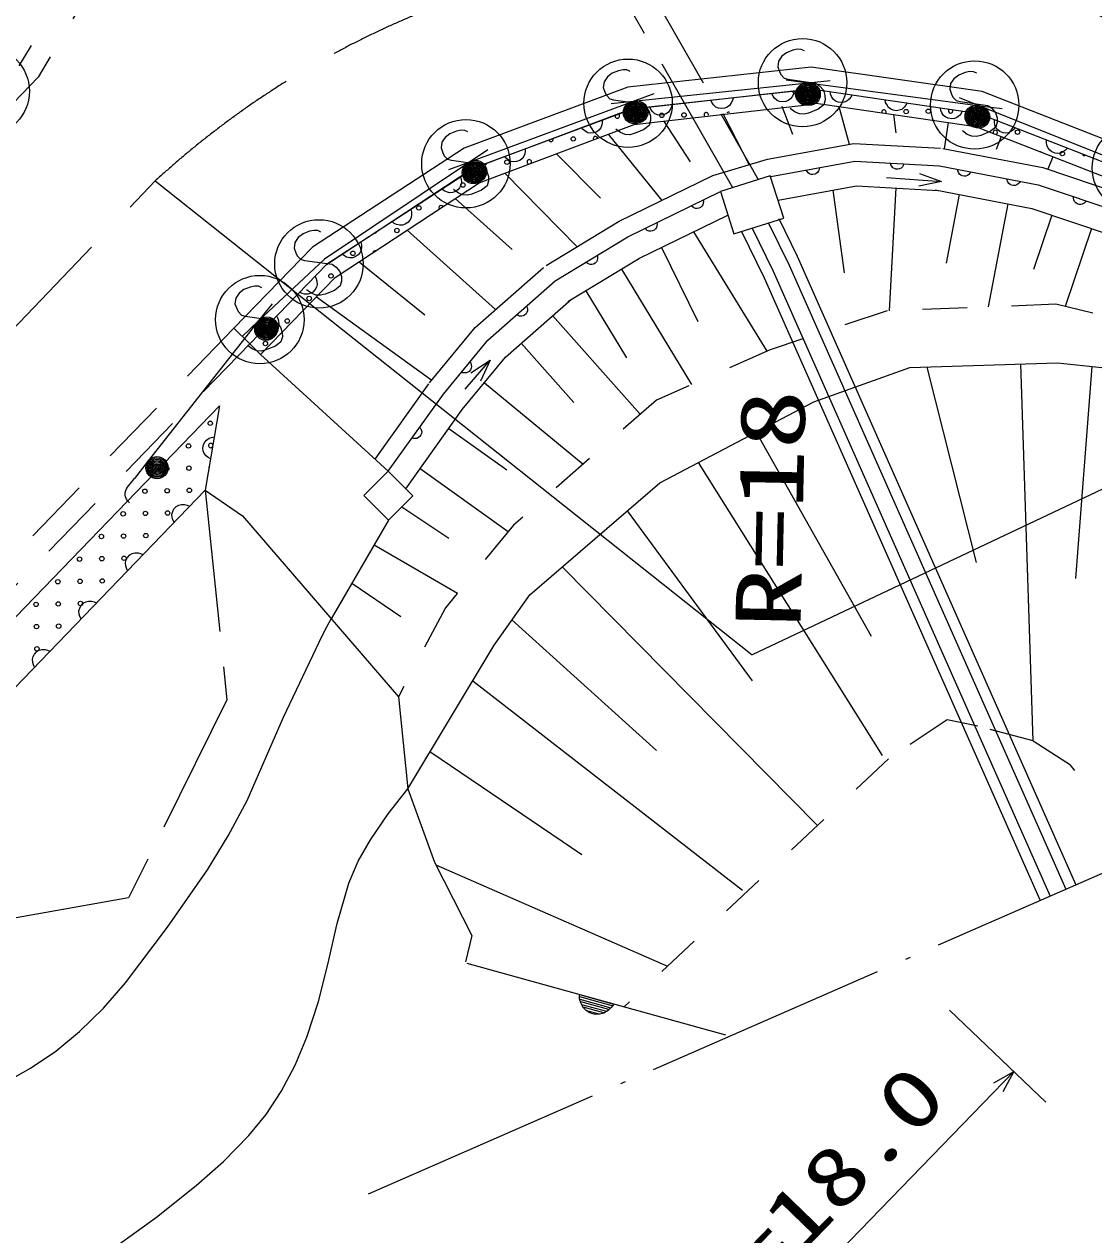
# Model space of a CAD drawing. Units: millimetres, scale not verified. Extents: x 27877 to 667877, y 22695 to 382695.
# Drawn here: x 506040 to 530113, y 267911 to 295167 of the extents above; entities that cross this region are included whole.
import ezdxf
from ezdxf.enums import TextEntityAlignment as Align

# ---------------------------------------------------------------- set-up
doc = ezdxf.new("R2010")
doc.units = ezdxf.units.MM
doc.header["$LTSCALE"] = 1000
for name, pattern in [('USER1', [5, 3.75, -1.25]), ('USER2', [2.5, 1.5, -1]), ('USER3', [7.000001, 5.508197, -0.688525, 0.114754, -0.688525]), ('USER4', [4, 3.2, -0.8]), ('USER5', [2, 1, -1])]:
    doc.linetypes.add(name, pattern=pattern)
doc.layers.add('S-SUV', color=7, linetype='Continuous', lineweight=13)
doc.layers.add('S-SUV-LWCN', color=7, linetype='Continuous', lineweight=13)
doc.styles.add('ＭＳ ゴシック', font='')
doc.styles.get('ＭＳ ゴシック').set_extended_font_data('MS Gothic')

# ---------------------------------------------------------------- blocks, each defined once
blk = doc.blocks.new('BUHIN29')
at = {"color": 7, "linetype": 'Continuous', "lineweight": 13}
for radius in [249, 220, 191, 161, 132, 97.5, 67.5, 38.8, 7.5]:
    blk.add_circle((124, -216), radius, dxfattribs=at)
blk = doc.blocks.new('BUHIN38')
at = {"color": 7, "linetype": 'Continuous', "lineweight": 13}
for radius in [249, 220, 191, 161, 132, 97.5, 67.5, 38.8, 7.5]:
    blk.add_circle((-172, -179), radius, dxfattribs=at)
blk = doc.blocks.new('BUHIN39')
at = {"color": 7, "linetype": 'Continuous', "lineweight": 13}
for radius in [249, 220, 191, 161, 132, 97.5, 67.5, 38.8, 7.5]:
    blk.add_circle((-123, -216), radius, dxfattribs=at)
blk = doc.blocks.new('BUHIN40')
at = {"color": 7, "linetype": 'Continuous', "lineweight": 13}
for radius in [249, 220, 191, 161, 132, 97.5, 67.5, 38.8, 7.5]:
    blk.add_circle((-68, -239), radius, dxfattribs=at)
blk = doc.blocks.new('BUHIN41')
at = {"color": 7, "linetype": 'Continuous', "lineweight": 13}
for radius in [249, 220, 191, 161, 132, 97.5, 67.5, 38.8, 7.5]:
    blk.add_circle((-7, -249), radius, dxfattribs=at)
blk = doc.blocks.new('BUHIN46')
at = {"color": 7, "linetype": 'Continuous', "lineweight": 13}
blk.add_lwpolyline([(310, 645), (255, 705), (180, 740), (75, 760), (-80, 760), (-210, 725), (-320, 650), (-385, 540), (-390, 425), (-385, 350), (-345, 250), (-275, 195), (270, -120), (330, -210), (370, -335), (360, -455), (325, -550), (255, -640), (100, -685), (-130, -685), (-230, -670), (-325, -625), (-405, -550), (-475, -435)], dxfattribs=at)
blk.add_circle((0, 0), 995, dxfattribs=at)
blk = doc.blocks.new('BUHIN53')
at = {"color": 7, "linetype": 'Continuous', "lineweight": 13}
blk.add_lwpolyline([(150, 10), (140, -25), (124, -55), (98, -90), (66, -110), (32, -123), (-14, -127), (-50, -119), (-85, -103), (-116, -72), (-136, -44), (-150, -10)], dxfattribs=at)
blk = doc.blocks.new('BUHIN56')
at = {"color": 7, "linetype": 'Continuous', "lineweight": 13}
blk.add_lwpolyline([(126, -81), (97, -104), (66, -119), (25, -131), (-13, -128), (-48, -118), (-87, -93), (-111, -65), (-129, -32), (-136, 12), (-135, 46), (-126, 81)], dxfattribs=at)
blk = doc.blocks.new('BUHIN65')
at = {"color": 7, "linetype": 'Continuous', "lineweight": 13}
blk.add_lwpolyline([(-228, -102), (-233, -42), (-226, 15), (-205, 85), (-167, 135), (-121, 175), (-50, 206), (11, 214), (73, 209), (140, 179), (188, 147), (228, 102)], dxfattribs=at)
blk = doc.blocks.new('BUHIN71')
at = {"color": 7, "linetype": 'Continuous', "lineweight": 13}
blk.add_lwpolyline([(229, 101), (234, 41), (226, -16), (205, -86), (167, -135), (120, -175), (49, -207), (-12, -214), (-74, -209), (-141, -179), (-188, -146), (-229, -101)], dxfattribs=at)
blk = doc.blocks.new('BUHIN72')
at = {"color": 7, "linetype": 'Continuous', "lineweight": 13}
blk.add_lwpolyline([(245, 48), (237, -12), (217, -66), (181, -129), (133, -169), (78, -197), (2, -212), (-59, -207), (-118, -188), (-177, -143), (-216, -101), (-245, -48)], dxfattribs=at)
blk = doc.blocks.new('BUHIN73')
at = {"color": 7, "linetype": 'Continuous', "lineweight": 13}
blk.add_lwpolyline([(250, -7), (228, -64), (197, -112), (148, -165), (92, -194), (33, -210), (-44, -208), (-103, -189), (-157, -157), (-204, -101), (-233, -51), (-250, 7)], dxfattribs=at)
blk = doc.blocks.new('BUHIN74')
at = {"color": 7, "linetype": 'Continuous', "lineweight": 13}
blk.add_lwpolyline([(241, -68), (206, -118), (164, -157), (103, -197), (42, -211), (-19, -211), (-94, -190), (-146, -158), (-191, -114), (-223, -48), (-238, 7), (-241, 68)], dxfattribs=at)
blk = doc.blocks.new('BUHIN75')
at = {"color": 7, "linetype": 'Continuous', "lineweight": 13}
blk.add_lwpolyline([(216, -126), (169, -166), (119, -193), (50, -216), (-12, -214), (-72, -200), (-139, -161), (-181, -116), (-213, -62), (-227, 10), (-229, 67), (-216, 126)], dxfattribs=at)
blk = doc.blocks.new('BUHIN76')
at = {"color": 7, "linetype": 'Continuous', "lineweight": 13}
blk.add_lwpolyline([(182, -172), (128, -200), (72, -215), (0, -222), (-60, -206), (-115, -178), (-172, -125), (-202, -72), (-222, -13), (-219, 61), (-208, 117), (-182, 172)], dxfattribs=at)

msp = doc.modelspace()

# ---------------------------------------------------------------- linework, layer by layer
at = {"layer": 'S-SUV', "linetype": 'USER2'}
for p, q in [((510021, 301135), (505922, 294226)), ((510452, 300880), (506352, 293971)), ((506352, 293971), (495168, 282393)), ((510756, 288320), (499644, 276837)), ((511115, 287972), (500003, 276489))]:
    msp.add_line(p, q, dxfattribs=at)
at = {"layer": 'S-SUV', "linetype": 'USER4'}
for p, q in [((519740, 296629), (522558, 291668)), ((521986, 291486), (519201, 296364)), ((510110, 284679), (510602, 279953)), ((510602, 279953), (508390, 275495)), ((508390, 275495), (500422, 274091))]:
    msp.add_line(p, q, dxfattribs=at)
at = {"layer": 'S-SUV'}
for p, q in [((523750, 294201), (519629, 293750)), ((527598, 293653), (523750, 294201)), ((523681, 293838), (519744, 293423)), ((523681, 293838), (523186, 293904)), ((524179, 293891), (523681, 293838)), ((527556, 293324), (523681, 293838)), ((519629, 293750), (515942, 292377)), ((519683, 293253), (523680, 293706)), ((523804, 293704), (519683, 293253)), ((520213, 293597), (519744, 293423)), ((523804, 293704), (527527, 293158)), ((531348, 292179), (527598, 293653)), ((519744, 293423), (516061, 292061)), ((519803, 293281), (516117, 291909)), ((519744, 293423), (519247, 293371)), ((519766, 292910), (523719, 293358)), ((523095, 293324), (523331, 292694)), ((523761, 293407), (527450, 292866)), ((524376, 293317), (524608, 292464)), ((527556, 293324), (527092, 293510)), ((531217, 291856), (527556, 293324)), ((528052, 293258), (527556, 293324)), ((516117, 291909), (519683, 293253)), ((521763, 293158), (522356, 292004)), ((525605, 293136), (525660, 292719)), ((527527, 293158), (531044, 291782)), ((516276, 291595), (519766, 292910)), ((520432, 292993), (521027, 292065)), ((526835, 292956), (526748, 292359)), ((527450, 292866), (530934, 291503)), ((519184, 292691), (520392, 291201)), ((522773, 292129), (524709, 292483)), ((524709, 292483), (526665, 292375)), ((528031, 292639), (527917, 292347)), ((515942, 292377), (512526, 290145)), ((516477, 292339), (516061, 292061)), ((518021, 292252), (519008, 291251)), ((526718, 292368), (528963, 291941)), ((529192, 292184), (529081, 291901)), ((516216, 291959), (512846, 289757)), ((512846, 289757), (516117, 291909)), ((516061, 292061), (515592, 291887)), ((521536, 291759), (522773, 292129)), ((522845, 291735), (524734, 292081)), ((522845, 291735), (524734, 292081)), ((524734, 292081), (526643, 291975)), ((524734, 292081), (526643, 291975)), ((526643, 291975), (528861, 291554)), ((526643, 291975), (528861, 291554)), ((528963, 291941), (530905, 291285)), ((508988, 291638), (522427, 280969)), ((516858, 291814), (518485, 290157)), ((519431, 290732), (521536, 291759)), ((522833, 291755), (521712, 291399)), ((523135, 290800), (522833, 291755)), ((525447, 291717), (526682, 291624)), ((513039, 289465), (516276, 291595)), ((519623, 290380), (521712, 291399)), ((519623, 290380), (521712, 291399)), ((521712, 291399), (522014, 290444)), ((523007, 291206), (524769, 291528)), ((524240, 291431), (524497, 289566)), ((524769, 291528), (526613, 291426)), ((525655, 291481), (525510, 288716)), ((526540, 291435), (528721, 291020)), ((528861, 291554), (530738, 290919)), ((528861, 291554), (530738, 290919)), ((515737, 291240), (517022, 290097)), ((527086, 291331), (526792, 289787)), ((528176, 291124), (527734, 288802)), ((519887, 289897), (521879, 290869)), ((528721, 291020), (530508, 290416)), ((529168, 290869), (528754, 289646)), ((517785, 289732), (519431, 290732)), ((522014, 290444), (523135, 290800)), ((522425, 290575), (522900, 289609)), ((522791, 290691), (523256, 289744)), ((523023, 290789), (523440, 289941)), ((530061, 290567), (529468, 288811)), ((514657, 290530), (516651, 288741)), ((517993, 289390), (519623, 290380)), ((517993, 289390), (519623, 290380)), ((521104, 290491), (522757, 287806)), ((522182, 290498), (522694, 289457)), ((512526, 290145), (510756, 288320)), ((520385, 290140), (521199, 288470)), ((512846, 289757), (511115, 287972)), ((511115, 287972), (512846, 289757)), ((513578, 289820), (515054, 288621)), ((518278, 288920), (519887, 289897)), ((523256, 289744), (529481, 275690)), ((523440, 289941), (529708, 275790)), ((511360, 287734), (513039, 289465)), ((516190, 288335), (517728, 289691)), ((519484, 289653), (521062, 287055)), ((522694, 289457), (528903, 275438)), ((522900, 289609), (529132, 275538)), ((516478, 288056), (517993, 289390)), ((516478, 288056), (517993, 289390)), ((512619, 289032), (515212, 287152)), ((516874, 287672), (518356, 288978)), ((518680, 289165), (519597, 287656)), ((511617, 288874), (511308, 288481)), ((538697, 288663), (522427, 280969)), ((511308, 288481), (508831, 285335)), ((511308, 288481), (510943, 288139)), ((517927, 288608), (519904, 286385)), ((510756, 288320), (511115, 287972)), ((515165, 287095), (516190, 288335)), ((511115, 287972), (511360, 287734)), ((515474, 286840), (516478, 288056)), ((515474, 286840), (516478, 288056)), ((517225, 287984), (518409, 286653)), ((511360, 287734), (514234, 285105)), ((515898, 286490), (516874, 287672)), ((515967, 286950), (516525, 287605)), ((523814, 286668), (525970, 287435)), ((525970, 287435), (529296, 287545)), ((526359, 287448), (527469, 283050)), ((528464, 287517), (528744, 279031)), ((529296, 287545), (532402, 287216)), ((530072, 287463), (529698, 282685)), ((513936, 285377), (515148, 287073)), ((516398, 287096), (518617, 285258)), ((514234, 285105), (515474, 286840)), ((514234, 285105), (515474, 286840)), ((510437, 286575), (500188, 275969)), ((510437, 286575), (510110, 284679)), ((514626, 284709), (515921, 286520)), ((520343, 284841), (523814, 286668)), ((515597, 286068), (516900, 285137)), ((522511, 285982), (525104, 281388)), ((508831, 285335), (508521, 284942)), ((513683, 284559), (514234, 285105)), ((514234, 285105), (514788, 284547)), ((514950, 285162), (516934, 283744)), ((521211, 285297), (525349, 278701)), ((517419, 282319), (520343, 284841)), ((510110, 284679), (502784, 277060)), ((510110, 284679), (510953, 284095)), ((514236, 284000), (513683, 284559)), ((514788, 284547), (514236, 284000)), ((514536, 284297), (515594, 283594)), ((510953, 284095), (514463, 280023)), ((519612, 284210), (522426, 280382)), ((514236, 284000), (512947, 281782)), ((513914, 283446), (515790, 282356)), ((518150, 282949), (523887, 277130)), ((513414, 282584), (514519, 281828)), ((516615, 281186), (517419, 282319)), ((517017, 281753), (520270, 278811)), ((514674, 277952), (516615, 281186)), ((516140, 280382), (522206, 275668)), ((514463, 280023), (514674, 277952)), ((515190, 278775), (518589, 276472)), ((514674, 277952), (515271, 276302)), ((515271, 276302), (516113, 274653)), ((515303, 276240), (520517, 273959)), ((516113, 274653), (515973, 274056)), ((521835, 272406), (516008, 274021)), ((519274, 273064), (518542, 273267)), ((518548, 273213), (519242, 273021)), ((519199, 272981), (518565, 273156)), ((518586, 273099), (519147, 272943)), ((519088, 272908), (518621, 273037)), ((518699, 272964), (518986, 272884)), ((529037, 270899), (526862, 272972)), ((517202, 260107), (528313, 271589))]:
    msp.add_line(p, q, dxfattribs=at)
at = {"layer": 'S-SUV', "linetype": 'USER1'}
msp.add_line((487659, 269392), (508988, 291638), dxfattribs=at)
at = {"layer": 'S-SUV', "linetype": 'USER3'}
msp.add_line((513787, 268832), (563490, 290554), dxfattribs=at)
at = {"layer": 'S-SUV', "linetype": 'USER5'}
for p, q in [((525459, 288714), (522828, 287837)), ((529259, 288860), (525459, 288714)), ((532036, 288202), (529259, 288860)), ((522828, 287837), (520270, 286704)), ((520270, 286704), (517054, 283890)), ((517054, 283890), (515519, 282027)), ((515519, 282027), (514463, 280023)), ((526811, 279505), (525495, 278628)), ((527505, 279359), (526811, 279505)), ((528748, 279030), (527505, 279359)), ((529588, 278482), (528748, 279030)), ((525495, 278628), (519540, 273042)), ((530977, 276838), (529588, 278482))]:
    msp.add_line(p, q, dxfattribs=at)
at = {"layer": 'S-SUV'}
for points in [[(516061, 292061), (512798, 289878), (511308, 288481)], [(523937, 291935), (523932, 291899), (523919, 291867), (523897, 291829), (523868, 291806), (523835, 291789), (523790, 291781), (523753, 291785), (523717, 291796), (523683, 291824), (523660, 291849), (523642, 291881)], [(525839, 292020), (525825, 291986), (525805, 291958), (525775, 291926), (525741, 291910), (525705, 291902), (525659, 291904), (525624, 291917), (525592, 291936), (525565, 291971), (525548, 292001), (525539, 292036)], [(526194, 291805), (526682, 291624), (526172, 291519)], [(529941, 291188), (529919, 291160), (529893, 291138), (529855, 291116), (529818, 291109), (529781, 291110), (529737, 291125), (529707, 291146), (529682, 291174), (529665, 291215), (529657, 291248), (529657, 291284)], [(518936, 289963), (518944, 289928), (518943, 289893), (518936, 289850), (518917, 289818), (518893, 289790), (518853, 289766), (518817, 289757), (518780, 289755), (518738, 289768), (518707, 289784), (518680, 289808)], [(517348, 288822), (517362, 288788), (517368, 288754), (517368, 288711), (517355, 288676), (517336, 288644), (517301, 288614), (517267, 288598), (517231, 288590), (517187, 288595), (517154, 288605), (517123, 288624)], [(516071, 287564), (516090, 287532), (516101, 287500), (516109, 287457), (516102, 287420), (516087, 287386), (516058, 287350), (516027, 287330), (515992, 287316), (515948, 287314), (515914, 287319), (515880, 287332)], [(516091, 287318), (516525, 287605), (516309, 287132)], [(514941, 286095), (514962, 286065), (514975, 286033), (514986, 285991), (514981, 285954), (514969, 285919), (514942, 285881), (514913, 285859), (514879, 285842), (514835, 285838), (514801, 285840), (514766, 285851)], [(510231, 285381), (510178, 285410), (510135, 285448), (510089, 285504), (510069, 285564), (510062, 285624), (510075, 285701), (510102, 285756), (510141, 285805), (510203, 285844), (510257, 285865), (510316, 285874)], [(508408, 284394), (508375, 284427), (508344, 284470), (508322, 284523), (508314, 284565), (508313, 284617), (508324, 284667), (508342, 284709), (508367, 284745), (508521, 284942)], [(527862, 271330), (528313, 271589), (528068, 271131)]]:
    msp.add_lwpolyline(points, dxfattribs=at)
msp.add_lwpolyline([(519307, 273107), (519251, 273026), (519186, 272964), (519088, 272900), (518990, 272877), (518891, 272873), (518772, 272906), (518689, 272960), (518617, 273030), (518566, 273136), (518540, 273224), (518536, 273320)], close=True, dxfattribs=at)
for centre, radius in [((519890, 293107), 49.8), ((520390, 293115), 49.8), ((520890, 293122), 49.8), ((525890, 293199), 49.8), ((526390, 293207), 49.8), ((528397, 292737), 49.8), ((518398, 292584), 49.8), ((529405, 292253), 49.8), ((516200, 291854), 249), ((516200, 291854), 220), ((516200, 291854), 191), ((516200, 291854), 161), ((516200, 291854), 132), ((516200, 291854), 97.5), ((516200, 291854), 67.5), ((516906, 292061), 49.8), ((516200, 291854), 38.8), ((516200, 291854), 7.5), ((515914, 291546), 49.8), ((514922, 291030), 49.8), ((514429, 290523), 49.8), ((513437, 290008), 49.8), ((512945, 289500), 49.8), ((512453, 288992), 49.8), ((511478, 288299), 249), ((511478, 288299), 220), ((511478, 288299), 191), ((511478, 288299), 161), ((511478, 288299), 132), ((511478, 288299), 97.5), ((511478, 288299), 67.5), ((511960, 288485), 49.8), ((511478, 288299), 38.8), ((511478, 288299), 7.5), ((511468, 287977), 49.8), ((510227, 286182), 49.8), ((509737, 285672), 49.8), ((509247, 285162), 49.8), ((509747, 285172), 49.8), ((508757, 284652), 49.8), ((509257, 284662), 49.8), ((509757, 284672), 49.8), ((508267, 284143), 49.8), ((508767, 284153), 49.8), ((509267, 284162), 49.8), ((507777, 283633), 49.8), ((508277, 283643), 49.8), ((508777, 283653), 49.8), ((508287, 283143), 49.8), ((507287, 283123), 49.8), ((507787, 283133), 49.8), ((506797, 282614), 49.8), ((507297, 282623), 49.8), ((507797, 282633), 49.8), ((506307, 282104), 49.8), ((506807, 282114), 49.8), ((507306, 282124), 49.8), ((506316, 281604), 49.8), ((506816, 281614), 49.8), ((506326, 281104), 49.8)]:
    msp.add_circle(centre, radius, dxfattribs=at)
at = {"layer": 'S-SUV', "linetype": 'USER1'}
msp.add_arc((522517, 276908), 20000, 35.9985, 132.5644, dxfattribs=at)
at = {"layer": 'S-SUV'}
for centre, start, end in [((523382, 293661), 189.7521, 2.7296), ((523882, 293668), 143.0915, 20.2246), ((519390, 293099), 143.6782, 77.261), ((521390, 293130), 346.213, 207.9624), ((521890, 293138), 54.0216, 140.1538), ((525390, 293191), 324.0711, 199.2455), ((526890, 293214), 124.3159, 39.0002), ((527389, 293222), 232.716, 290.6001), ((527897, 292730), 292.2348, 205.0369), ((517898, 292576), 189.1767, 31.7625), ((518898, 292592), 11.3184, 209.9874), ((528905, 292245), 54.3983, 82.8735), ((529905, 292260), 196.215, 301.0564), ((516406, 292053), 226.8951, 354.0441), ((517406, 292069), 315.8709, 265.4348), ((515422, 291038), 27.9219, 218.7535), ((513929, 290515), 270.7091, 335.6056), ((513937, 290015), 76.5341, 170.1413), ((510237, 285682), 14.3998, 326.0346), ((510247, 285182), 161.759, 178.6754)]:
    msp.add_arc(centre, 49.8, start, end, dxfattribs=at)
at = {"layer": 'S-SUV-LWCN'}
for points in [[(497238, 266603), (498660, 268029), (499325, 268620), (500035, 269171), (500659, 269588), (501323, 269958), (501907, 270218), (502512, 270421), (503776, 270721), (505025, 271081), (505613, 271341), (506185, 271660), (506750, 272047), (507286, 272487), (507821, 273010), (508320, 273583), (509263, 274836), (510162, 276130), (510634, 276892), (511057, 277691), (511878, 279566), (512752, 281412), (512849, 281597), (512947, 281782)], [(508104, 267650), (509018, 268305), (509912, 269021), (510528, 269563), (511097, 270144), (511485, 270622), (511824, 271135), (512141, 271731), (512404, 272357), (512667, 273162), (512875, 273996), (513083, 274921), (513348, 275826), (513560, 276323), (513831, 276803), (514235, 277385), (514674, 277952)]]:
    msp.add_lwpolyline(points, dxfattribs=at)

# ---------------------------------------------------------------- block references
at = {"layer": 'S-SUV', "rotation": 22}
for name, p in [('BUHIN46', (505163, 293658)), ('BUHIN46', (523558, 293851)), ('BUHIN46', (519632, 293387)), ('BUHIN46', (527432, 293347)), ('BUHIN39', (523681, 293838)), ('BUHIN40', (523681, 293838)), ('BUHIN74', (521744, 293478)), ('BUHIN74', (523118, 293629)), ('BUHIN75', (524425, 293613)), ('BUHIN75', (525666, 293431)), ('BUHIN46', (515982, 292026)), ('BUHIN40', (519744, 293423)), ('BUHIN41', (519744, 293423)), ('BUHIN74', (520370, 293328)), ('BUHIN75', (526907, 293249)), ('BUHIN38', (527556, 293324)), ('BUHIN39', (527556, 293324)), ('BUHIN73', (518816, 292929)), ('BUHIN76', (528113, 292929)), ('BUHIN46', (531075, 291931)), ('BUHIN76', (529285, 292470)), ('BUHIN73', (517082, 292282)), ('BUHIN41', (516061, 292061)), ('BUHIN56', (527198, 291870)), ('BUHIN72', (515654, 291592)), ('BUHIN56', (528307, 291659)), ('BUHIN53', (521189, 291145)), ('BUHIN46', (512674, 289771)), ('BUHIN72', (514531, 290858)), ('BUHIN53', (520145, 290635)), ('BUHIN72', (513408, 290124)), ('BUHIN46', (511343, 288516)), ('BUHIN71', (512413, 289311)), ('BUHIN29', (511308, 288481)), ('BUHIN71', (511547, 288418)), ('BUHIN29', (508831, 285335)), ('BUHIN65', (509587, 284135)), ('BUHIN65', (508540, 283046)), ('BUHIN65', (507494, 281958)), ('BUHIN65', (506447, 280869))]:
    msp.add_blockref(name, p, dxfattribs=at)

# ---------------------------------------------------------------- texts
at = {"layer": 'S-SUV', "style": 'ＭＳ ゴシック', "width": 1.35}
for s, height, rotation, p in [('R=18', 1466, 88.8, (523951, 281537)), ('側溝 L=18.0', 1320, 45.9, (517876, 261083))]:
    msp.add_text(s, height=height, rotation=rotation, dxfattribs=at).set_placement(p, align=Align.BOTTOM_LEFT)

doc.saveas('drawing.dxf')
